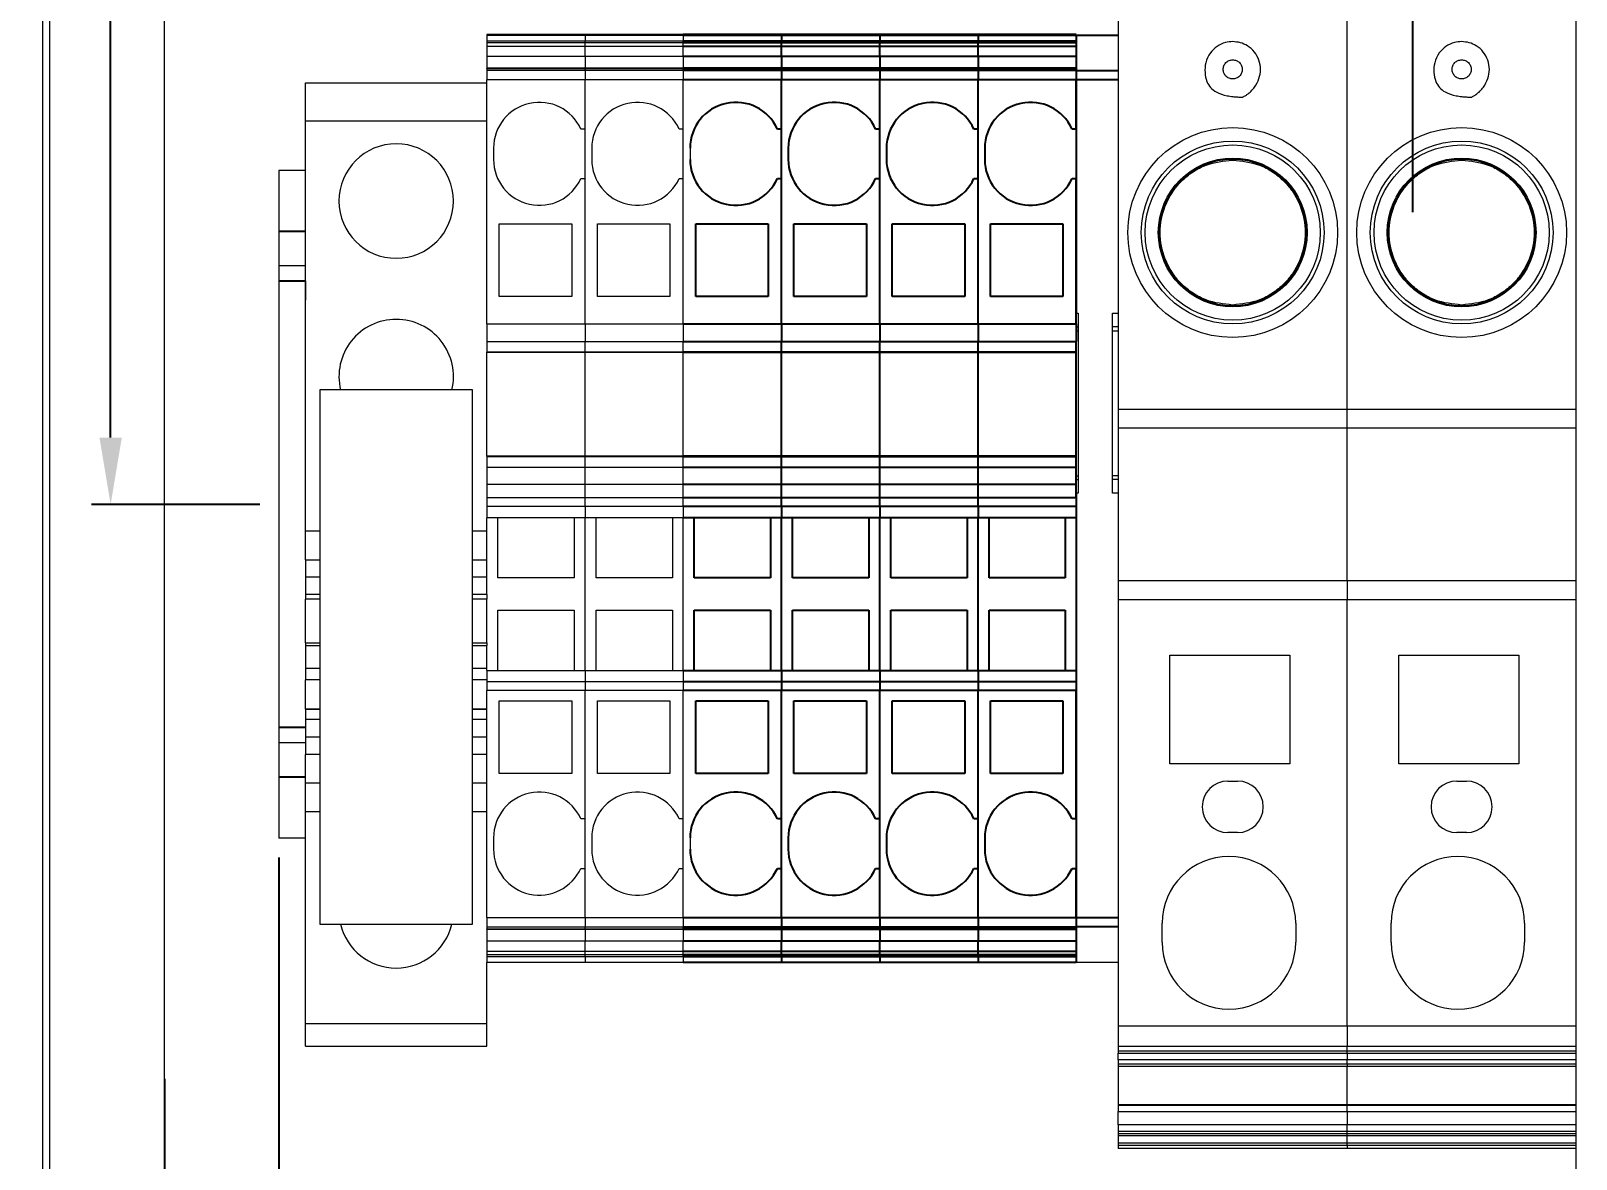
# Model space of a CAD drawing. Extents: x 4137 to 28680, y 2446 to 6814.
# Drawn here: x 7343 to 7424, y 2930.6 to 2989.8 of the extents above; entities that cross this region are included whole.
import ezdxf

# ---------------------------------------------------------------- set-up
doc = ezdxf.new("R2010")
doc.units = 0
doc.header["$LTSCALE"] = 0.5
doc.layers.get('0').update_dxf_attribs({"linetype": 'CONTINUOUS'})
doc.layers.get('DEFPOINTS').update_dxf_attribs({"linetype": 'CONTINUOUS'})
for name, color, linetype in [('ARCEER', 3, 'CONTINUOUS'), ('DIM', 5, 'CONTINUOUS'), ('VOL', 2, 'CONTINUOUS')]:
    doc.layers.add(name, color=color, linetype=linetype)
doc.styles.get("Standard").update_dxf_attribs({"font": 'simplex.shx'})
doc.dimstyles.new('YP115', dxfattribs={"dimscale": 0, "dimtxt": 37.5, "dimasz": 37.5, "dimexe": 0.5, "dimexo": 37.5, "dimgap": 22.5, "dimtad": 0, "dimtoh": 1, "dimdec": 1, "dimzin": 0, "dimdsep": 46, "dimtxsty": 'Standard', "dimcen": 0, "dimdle": 1.25, "dimadec": 0, "dimazin": 0, "dimtfac": 0.75, "dimtdec": 1, "dimtofl": 0, "dimtmove": 2, "dimatfit": 3, "dimfxl": 1, "dimtolj": 1, "dimtzin": 0, "dimarcsym": 0})

# ---------------------------------------------------------------- blocks, each defined once
blk = doc.blocks.new('*D23')
at = {"layer": 'DEFPOINTS', "color": 0, "transparency": 16777216}
for p in [(7356.019, 2947.46), (7350.019, 2935.855), (7350.019, 2923.863)]:
    blk.add_point(p, dxfattribs=at)
at = {"layer": 'DIM', "color": 0, "lineweight": -2, "transparency": 16777216}
for p, q in [((7356.019, 2946.46), (7356.019, 2922.863)), ((7350.019, 2934.855), (7350.019, 2922.863)), ((7346.519, 2923.863), (7343.019, 2923.863)), ((7359.519, 2923.863), (7363.019, 2923.863))]:
    blk.add_line(p, q, dxfattribs=at)
at = {"layer": 'DIM', "color": 0, "transparency": 16777216}
for points in [[(7346.519, 2924.447), (7346.519, 2923.28), (7350.019, 2923.863)], [(7359.519, 2924.447), (7359.519, 2923.28), (7356.019, 2923.863)]]:
    blk.add_solid(points, dxfattribs=at)
at = {"layer": 'DIM', "color": 0, "transparency": 16777216, "insert": (7355.02, 2919.83), "char_height": 3.5, "attachment_point": 5}
blk.add_mtext('\\A1;6.0', dxfattribs=at)
blk = doc.blocks.new('*D24')
at = {"layer": 'DEFPOINTS', "color": 0, "transparency": 16777216}
for p in [(7362.019, 3107.46), (7347.199, 2964.96), (7356.019, 2964.96)]:
    blk.add_point(p, dxfattribs=at)
at = {"layer": 'DIM', "color": 0, "lineweight": -2, "transparency": 16777216}
for p, q in [((7361.019, 3107.46), (7346.199, 3107.46)), ((7347.199, 3103.96), (7347.199, 3043.777)), ((7347.199, 2968.46), (7347.199, 3028.643)), ((7355.019, 2964.96), (7346.199, 2964.96))]:
    blk.add_line(p, q, dxfattribs=at)
at = {"layer": 'DIM', "color": 0, "transparency": 16777216}
for points in [[(7346.615, 3103.96), (7347.782, 3103.96), (7347.199, 3107.46)], [(7346.615, 2968.46), (7347.782, 2968.46), (7347.199, 2964.96)]]:
    blk.add_solid(points, dxfattribs=at)
at = {"layer": 'DIM', "color": 0, "transparency": 16777216, "insert": (7347.199, 3036.21), "char_height": 3.5, "attachment_point": 5, "rotation": 90}
blk.add_mtext('\\A1;142.5', dxfattribs=at)

msp = doc.modelspace()

# ---------------------------------------------------------------- linework, layer by layer
at = {"color": 7, "linetype": 'Continuous', "lineweight": 15}
for p, q in [((7343.627, 3132.352), (7343.627, 2857.568)), ((7344.019, 2857.96), (7344.019, 3131.96)), ((7350.019, 2885.46), (7350.019, 3049.96)), ((7424.019, 2920.36), (7424.019, 3020.36)), ((7400.019, 3011.239), (7400.019, 2969.96)), ((7412.019, 2969.96), (7412.019, 3011.239)), ((7372.069, 2989.594), (7366.919, 2989.594)), ((7366.919, 2989.594), (7366.919, 2989.571)), ((7372.069, 2989.571), (7366.919, 2989.571)), ((7366.919, 2989.571), (7366.919, 2989.56)), ((7366.919, 2989.56), (7372.069, 2989.56)), ((7366.919, 2989.56), (7366.919, 2989.264)), ((7366.919, 2989.264), (7372.069, 2989.264)), ((7366.919, 2989.264), (7366.919, 2989.172)), ((7366.919, 2989.172), (7372.069, 2989.172)), ((7366.919, 2989.172), (7366.919, 2988.983)), ((7366.919, 2988.983), (7372.069, 2988.983)), ((7366.919, 2988.983), (7366.919, 2988.441)), ((7377.219, 2989.594), (7372.069, 2989.594)), ((7372.069, 2989.571), (7372.069, 2989.594)), ((7372.069, 2989.56), (7372.069, 2989.571)), ((7377.219, 2989.571), (7372.069, 2989.571)), ((7372.069, 2989.56), (7372.069, 2989.264)), ((7372.069, 2989.56), (7377.219, 2989.56)), ((7372.069, 2989.172), (7372.069, 2989.264)), ((7372.069, 2989.264), (7377.219, 2989.264)), ((7372.069, 2988.983), (7372.069, 2989.172)), ((7372.069, 2989.172), (7377.219, 2989.172)), ((7372.069, 2988.983), (7377.219, 2988.983)), ((7372.069, 2988.441), (7372.069, 2988.983)), ((7377.219, 2989.571), (7377.219, 2989.594)), ((7377.219, 2989.56), (7377.219, 2989.571)), ((7377.219, 2989.56), (7377.219, 2989.264)), ((7377.219, 2989.172), (7377.219, 2989.264)), ((7377.219, 2988.983), (7377.219, 2989.172)), ((7377.219, 2988.441), (7377.219, 2988.983)), ((7372.069, 2988.441), (7366.919, 2988.441)), ((7366.919, 2988.441), (7366.919, 2987.829)), ((7372.069, 2988.441), (7372.069, 2987.829)), ((7377.219, 2988.441), (7372.069, 2988.441)), ((7377.219, 2988.441), (7377.219, 2987.829)), ((7372.069, 2987.829), (7366.919, 2987.829)), ((7366.919, 2987.812), (7366.919, 2987.829)), ((7372.069, 2987.812), (7366.919, 2987.812)), ((7366.919, 2987.812), (7366.919, 2987.798)), ((7372.069, 2987.798), (7366.919, 2987.798)), ((7366.919, 2987.798), (7366.919, 2987.699)), ((7372.069, 2987.699), (7366.919, 2987.699)), ((7366.919, 2987.699), (7366.919, 2987.216)), ((7372.069, 2987.812), (7372.069, 2987.829)), ((7377.219, 2987.829), (7372.069, 2987.829)), ((7377.219, 2987.812), (7372.069, 2987.812)), ((7372.069, 2987.798), (7372.069, 2987.812)), ((7372.069, 2987.699), (7372.069, 2987.798)), ((7377.219, 2987.798), (7372.069, 2987.798)), ((7372.069, 2987.699), (7372.069, 2987.216)), ((7377.219, 2987.699), (7372.069, 2987.699)), ((7377.219, 2987.812), (7377.219, 2987.829)), ((7377.219, 2987.798), (7377.219, 2987.812)), ((7377.219, 2987.699), (7377.219, 2987.798)), ((7377.219, 2987.699), (7377.219, 2987.216)), ((7357.419, 2987.06), (7366.919, 2987.06)), ((7357.419, 2985.06), (7357.419, 2987.06)), ((7366.919, 2974.423), (7366.919, 2987.216)), ((7372.069, 2987.216), (7366.919, 2987.216)), ((7372.069, 2984.635), (7372.069, 2987.216)), ((7372.069, 2974.423), (7372.069, 2987.216)), ((7377.219, 2987.216), (7372.069, 2987.216)), ((7377.219, 2984.635), (7377.219, 2987.216)), ((7377.219, 2974.423), (7377.219, 2987.216)), ((7357.419, 2985.06), (7366.919, 2985.06)), ((7357.419, 2963.56), (7357.419, 2985.06)), ((7372.069, 2984.635), (7371.85, 2984.635)), ((7377.219, 2984.635), (7377, 2984.635)), ((7367.269, 2983.635), (7367.269, 2983.035)), ((7372.419, 2983.635), (7372.419, 2983.035)), ((7377.569, 2983.635), (7377.569, 2983.035)), ((7357.419, 2982.46), (7356.019, 2982.46)), ((7356.019, 2982.46), (7356.019, 2979.26)), ((7371.85, 2982.035), (7372.069, 2982.035)), ((7372.069, 2974.423), (7372.069, 2982.035)), ((7377, 2982.035), (7377.219, 2982.035)), ((7377.219, 2974.423), (7377.219, 2982.035)), ((7356.019, 2979.26), (7356.019, 2977.46)), ((7367.569, 2975.86), (7367.569, 2979.66)), ((7367.569, 2979.66), (7371.369, 2979.66)), ((7371.369, 2979.66), (7371.369, 2975.86)), ((7372.719, 2975.86), (7372.719, 2979.66)), ((7372.719, 2979.66), (7376.519, 2979.66)), ((7376.519, 2979.66), (7376.519, 2975.86)), ((7357.419, 2977.46), (7356.019, 2977.46)), ((7356.019, 2977.46), (7356.019, 2976.66)), ((7356.019, 2976.66), (7356.019, 2953.26)), ((7357.419, 2976.675), (7357.419, 2975.66)), ((7371.369, 2975.86), (7367.569, 2975.86)), ((7376.519, 2975.86), (7372.719, 2975.86)), ((7366.919, 2974.423), (7372.069, 2974.423)), ((7366.919, 2974.423), (7366.919, 2973.507)), ((7372.069, 2974.423), (7372.069, 2973.507)), ((7372.069, 2974.423), (7377.219, 2974.423)), ((7377.219, 2974.423), (7377.219, 2973.507)), ((7397.819, 2974.979), (7397.919, 2974.979)), ((7397.919, 2974.979), (7397.919, 2965.542)), ((7399.719, 2974.979), (7400.019, 2974.979)), ((7399.719, 2965.542), (7399.719, 2974.979)), ((7397.819, 2974.26), (7397.919, 2974.26)), ((7397.819, 2974.06), (7397.919, 2974.06)), ((7400.019, 2974.26), (7399.719, 2974.26)), ((7399.719, 2974.06), (7400.019, 2974.06)), ((7366.919, 2973.507), (7372.069, 2973.507)), ((7366.919, 2973.507), (7366.919, 2972.949)), ((7366.919, 2972.949), (7372.069, 2972.949)), ((7366.919, 2972.949), (7366.919, 2972.935)), ((7366.919, 2972.935), (7372.069, 2972.935)), ((7366.919, 2967.485), (7366.919, 2972.935)), ((7372.069, 2972.949), (7372.069, 2973.507)), ((7372.069, 2973.507), (7377.219, 2973.507)), ((7372.069, 2972.935), (7372.069, 2972.949)), ((7372.069, 2972.949), (7377.219, 2972.949)), ((7372.069, 2972.935), (7377.219, 2972.935)), ((7372.069, 2967.485), (7372.069, 2972.935)), ((7377.219, 2972.949), (7377.219, 2973.507)), ((7377.219, 2972.935), (7377.219, 2972.949)), ((7377.219, 2967.485), (7377.219, 2972.935)), ((7366.169, 2970.96), (7358.169, 2970.96)), ((7358.169, 2970.96), (7358.169, 2942.96)), ((7366.169, 2942.96), (7366.169, 2970.96)), ((7400.019, 2969.96), (7412.019, 2969.96)), ((7400.019, 2969.96), (7400.019, 2968.96)), ((7412.019, 2968.96), (7412.019, 2969.96)), ((7412.019, 2969.96), (7424.019, 2969.96)), ((7412.019, 2968.96), (7400.019, 2968.96)), ((7400.019, 2968.96), (7400.019, 2960.96)), ((7412.019, 2960.96), (7412.019, 2968.96)), ((7424.019, 2968.96), (7412.019, 2968.96)), ((7372.069, 2967.485), (7366.919, 2967.485)), ((7366.919, 2967.485), (7366.919, 2967.471)), ((7366.919, 2967.471), (7372.069, 2967.471)), ((7366.919, 2967.471), (7366.919, 2966.913)), ((7377.219, 2967.485), (7372.069, 2967.485)), ((7372.069, 2967.471), (7372.069, 2967.485)), ((7372.069, 2966.913), (7372.069, 2967.471)), ((7372.069, 2967.471), (7377.219, 2967.471)), ((7377.219, 2967.471), (7377.219, 2967.485)), ((7377.219, 2966.913), (7377.219, 2967.471)), ((7366.919, 2966.913), (7372.069, 2966.913)), ((7366.919, 2966.913), (7366.919, 2965.998)), ((7372.069, 2965.998), (7372.069, 2966.913)), ((7372.069, 2966.913), (7377.219, 2966.913)), ((7377.219, 2965.998), (7377.219, 2966.913)), ((7397.819, 2966.46), (7397.919, 2966.46)), ((7397.819, 2966.26), (7397.919, 2966.26)), ((7400.019, 2966.46), (7399.719, 2966.46)), ((7400.019, 2966.26), (7399.719, 2966.26)), ((7372.069, 2965.998), (7366.919, 2965.998)), ((7366.919, 2965.998), (7366.919, 2965.31)), ((7372.069, 2965.31), (7372.069, 2965.998)), ((7377.219, 2965.998), (7372.069, 2965.998)), ((7377.219, 2965.31), (7377.219, 2965.998)), ((7397.919, 2965.542), (7397.819, 2965.542)), ((7400.019, 2965.542), (7399.719, 2965.542)), ((7372.069, 2965.31), (7366.919, 2965.31)), ((7366.919, 2965.31), (7366.919, 2964.85)), ((7372.069, 2964.85), (7366.919, 2964.85)), ((7366.919, 2964.85), (7366.919, 2964.26)), ((7372.069, 2964.85), (7372.069, 2965.31)), ((7377.219, 2965.31), (7372.069, 2965.31)), ((7372.069, 2964.85), (7372.069, 2964.26)), ((7377.219, 2964.85), (7372.069, 2964.85)), ((7377.219, 2964.85), (7377.219, 2965.31)), ((7377.219, 2964.85), (7377.219, 2964.26)), ((7372.069, 2964.26), (7366.919, 2964.26)), ((7366.919, 2963.413), (7366.919, 2964.26)), ((7367.494, 2961.11), (7367.494, 2964.26)), ((7371.494, 2964.26), (7371.494, 2961.11)), ((7372.069, 2956.26), (7372.069, 2964.26)), ((7377.219, 2964.26), (7372.069, 2964.26)), ((7372.644, 2961.11), (7372.644, 2964.26)), ((7376.644, 2964.26), (7376.644, 2961.11)), ((7377.219, 2956.26), (7377.219, 2964.26)), ((7358.169, 2963.56), (7357.419, 2963.56)), ((7357.419, 2962.06), (7357.419, 2963.56)), ((7366.919, 2963.56), (7366.169, 2963.56)), ((7366.919, 2962.06), (7366.919, 2963.413)), ((7357.419, 2962.06), (7358.169, 2962.06)), ((7357.419, 2962.06), (7357.419, 2961.16)), ((7366.169, 2962.06), (7366.919, 2962.06)), ((7366.919, 2961.16), (7366.919, 2962.06)), ((7357.419, 2961.16), (7357.419, 2960.24)), ((7366.919, 2960.24), (7366.919, 2961.16)), ((7371.494, 2961.11), (7367.494, 2961.11)), ((7376.644, 2961.11), (7372.644, 2961.11)), ((7400.019, 2960.96), (7400.019, 2959.96)), ((7412.019, 2960.96), (7400.019, 2960.96)), ((7412.019, 2960.96), (7412.019, 2959.96)), ((7424.019, 2960.96), (7412.019, 2960.96)), ((7357.419, 2960.24), (7357.419, 2960.003)), ((7358.169, 2960.003), (7357.419, 2960.003)), ((7357.419, 2957.71), (7357.419, 2960.003)), ((7366.919, 2960.003), (7366.169, 2960.003)), ((7366.919, 2960.24), (7366.919, 2960.003)), ((7366.919, 2957.71), (7366.919, 2960.003)), ((7412.019, 2959.96), (7400.019, 2959.96)), ((7400.019, 2959.96), (7400.019, 2937.631)), ((7412.019, 2937.631), (7412.019, 2959.96)), ((7424.019, 2959.96), (7412.019, 2959.96)), ((7367.494, 2956.26), (7367.494, 2959.41)), ((7367.494, 2959.41), (7371.494, 2959.41)), ((7371.494, 2959.41), (7371.494, 2956.26)), ((7372.644, 2959.41), (7376.644, 2959.41)), ((7372.644, 2956.26), (7372.644, 2959.41)), ((7376.644, 2959.41), (7376.644, 2956.26)), ((7357.419, 2957.71), (7357.419, 2957.56)), ((7357.419, 2957.56), (7358.169, 2957.56)), ((7357.419, 2957.56), (7357.419, 2956.36)), ((7366.169, 2957.56), (7366.919, 2957.56)), ((7366.919, 2957.71), (7366.919, 2957.56)), ((7366.919, 2956.36), (7366.919, 2957.56)), ((7402.719, 2957.06), (7409.019, 2957.06)), ((7402.719, 2951.36), (7402.719, 2957.06)), ((7409.019, 2957.06), (7409.019, 2951.36)), ((7414.719, 2957.06), (7421.019, 2957.06)), ((7414.719, 2951.36), (7414.719, 2957.06)), ((7421.019, 2957.06), (7421.019, 2951.36)), ((7358.169, 2956.36), (7357.419, 2956.36)), ((7357.419, 2956.36), (7357.419, 2955.76)), ((7358.169, 2955.76), (7357.419, 2955.76)), ((7357.419, 2954.235), (7357.419, 2955.76)), ((7366.919, 2956.36), (7366.169, 2956.36)), ((7366.919, 2955.76), (7366.169, 2955.76)), ((7366.919, 2956.26), (7366.919, 2956.36)), ((7366.919, 2956.26), (7372.069, 2956.26)), ((7366.919, 2956.26), (7366.919, 2955.671)), ((7372.069, 2956.26), (7372.069, 2955.671)), ((7372.069, 2956.26), (7377.219, 2956.26)), ((7377.219, 2956.26), (7377.219, 2955.671)), ((7366.919, 2955.671), (7372.069, 2955.671)), ((7366.919, 2955.671), (7366.919, 2955.21)), ((7366.919, 2953.075), (7366.919, 2955.21)), ((7372.069, 2955.21), (7366.919, 2955.21)), ((7372.069, 2955.671), (7372.069, 2955.21)), ((7372.069, 2955.671), (7377.219, 2955.671)), ((7372.069, 2948.485), (7372.069, 2955.21)), ((7372.069, 2943.304), (7372.069, 2955.21)), ((7377.219, 2955.21), (7372.069, 2955.21)), ((7377.219, 2955.671), (7377.219, 2955.21)), ((7377.219, 2948.485), (7377.219, 2955.21)), ((7377.219, 2943.304), (7377.219, 2955.21)), ((7358.169, 2954.235), (7357.419, 2954.235)), ((7357.419, 2954.235), (7357.419, 2954.222)), ((7357.419, 2954.222), (7357.419, 2953.681)), ((7366.919, 2954.235), (7366.169, 2954.235)), ((7367.569, 2954.66), (7371.369, 2954.66)), ((7367.569, 2950.86), (7367.569, 2954.66)), ((7371.369, 2954.66), (7371.369, 2950.86)), ((7372.719, 2954.66), (7376.519, 2954.66)), ((7372.719, 2950.86), (7372.719, 2954.66)), ((7376.519, 2954.66), (7376.519, 2950.86)), ((7356.019, 2953.26), (7356.019, 2952.46)), ((7357.419, 2953.681), (7357.419, 2952.76)), ((7357.419, 2952.46), (7356.019, 2952.46)), ((7356.019, 2952.46), (7356.019, 2950.66)), ((7357.419, 2952.76), (7357.419, 2951.86)), ((7366.919, 2952.76), (7366.919, 2953.075)), ((7366.919, 2951.86), (7366.919, 2952.76)), ((7358.169, 2951.86), (7357.419, 2951.86)), ((7357.419, 2950.36), (7357.419, 2951.86)), ((7366.919, 2951.86), (7366.169, 2951.86)), ((7366.919, 2943.304), (7366.919, 2951.86)), ((7371.369, 2950.86), (7367.569, 2950.86)), ((7376.519, 2950.86), (7372.719, 2950.86)), ((7409.019, 2951.36), (7402.719, 2951.36)), ((7421.019, 2951.36), (7414.719, 2951.36)), ((7356.019, 2950.66), (7356.019, 2947.46)), ((7357.419, 2950.36), (7358.169, 2950.36)), ((7357.419, 2948.86), (7357.419, 2950.36)), ((7366.169, 2950.36), (7366.919, 2950.36)), ((7405.769, 2950.46), (7406.269, 2950.46)), ((7417.769, 2950.46), (7418.269, 2950.46)), ((7357.419, 2937.76), (7357.419, 2948.86)), ((7372.069, 2948.485), (7371.85, 2948.485)), ((7377.219, 2948.485), (7377, 2948.485)), ((7406.269, 2947.76), (7405.769, 2947.76)), ((7418.269, 2947.76), (7417.769, 2947.76)), ((7357.419, 2947.46), (7356.019, 2947.46)), ((7367.269, 2947.485), (7367.269, 2946.885)), ((7372.419, 2947.485), (7372.419, 2946.885)), ((7377.569, 2947.485), (7377.569, 2946.885)), ((7371.85, 2945.885), (7372.069, 2945.885)), ((7372.069, 2943.304), (7372.069, 2945.885)), ((7377, 2945.885), (7377.219, 2945.885)), ((7377.219, 2943.304), (7377.219, 2945.885)), ((7358.169, 2942.96), (7366.169, 2942.96)), ((7366.919, 2943.304), (7372.069, 2943.304)), ((7366.919, 2943.304), (7366.919, 2942.821)), ((7366.919, 2942.821), (7372.069, 2942.821)), ((7366.919, 2942.821), (7366.919, 2942.722)), ((7372.069, 2943.304), (7372.069, 2942.821)), ((7372.069, 2943.304), (7377.219, 2943.304)), ((7372.069, 2942.722), (7372.069, 2942.821)), ((7372.069, 2942.821), (7377.219, 2942.821)), ((7377.219, 2943.304), (7377.219, 2942.821)), ((7377.219, 2942.722), (7377.219, 2942.821)), ((7402.319, 2942.01), (7402.319, 2943.01)), ((7409.319, 2943.01), (7409.319, 2942.01)), ((7414.319, 2942.01), (7414.319, 2943.01)), ((7421.319, 2943.01), (7421.319, 2942.01)), ((7366.919, 2942.722), (7372.069, 2942.722)), ((7366.919, 2942.722), (7366.919, 2942.709)), ((7366.919, 2942.709), (7372.069, 2942.709)), ((7366.919, 2942.691), (7366.919, 2942.709)), ((7366.919, 2942.691), (7372.069, 2942.691)), ((7366.919, 2942.691), (7366.919, 2942.079)), ((7366.919, 2942.079), (7372.069, 2942.079)), ((7366.919, 2942.079), (7366.919, 2941.537)), ((7372.069, 2942.709), (7372.069, 2942.722)), ((7372.069, 2942.722), (7377.219, 2942.722)), ((7372.069, 2942.709), (7377.219, 2942.709)), ((7372.069, 2942.691), (7372.069, 2942.709)), ((7372.069, 2942.691), (7372.069, 2942.079)), ((7372.069, 2942.691), (7377.219, 2942.691)), ((7372.069, 2941.537), (7372.069, 2942.079)), ((7372.069, 2942.079), (7377.219, 2942.079)), ((7377.219, 2942.709), (7377.219, 2942.722)), ((7377.219, 2942.691), (7377.219, 2942.709)), ((7377.219, 2942.691), (7377.219, 2942.079)), ((7377.219, 2941.537), (7377.219, 2942.079)), ((7372.069, 2941.537), (7366.919, 2941.537)), ((7366.919, 2941.537), (7366.919, 2941.348)), ((7372.069, 2941.348), (7366.919, 2941.348)), ((7366.919, 2941.348), (7366.919, 2941.257)), ((7372.069, 2941.257), (7366.919, 2941.257)), ((7366.919, 2941.257), (7366.919, 2940.96)), ((7377.219, 2941.537), (7372.069, 2941.537)), ((7372.069, 2941.348), (7372.069, 2941.537)), ((7372.069, 2941.257), (7372.069, 2941.348)), ((7377.219, 2941.348), (7372.069, 2941.348)), ((7372.069, 2941.257), (7372.069, 2940.96)), ((7377.219, 2941.257), (7372.069, 2941.257)), ((7377.219, 2941.348), (7377.219, 2941.537)), ((7377.219, 2941.257), (7377.219, 2941.348)), ((7377.219, 2941.257), (7377.219, 2940.96)), ((7372.069, 2940.96), (7366.919, 2940.96)), ((7366.919, 2937.76), (7366.919, 2940.96)), ((7377.219, 2940.96), (7372.069, 2940.96)), ((7397.819, 2940.977), (7400.019, 2940.977)), ((7397.819, 2940.977), (7397.819, 2940.96)), ((7400.019, 2940.96), (7397.819, 2940.96)), ((7357.419, 2937.76), (7366.919, 2937.76)), ((7357.419, 2936.56), (7357.419, 2937.76)), ((7366.919, 2936.56), (7366.919, 2937.76)), ((7400.019, 2937.631), (7412.019, 2937.631)), ((7400.019, 2937.631), (7400.019, 2936.571)), ((7412.019, 2937.631), (7412.019, 2936.571)), ((7412.019, 2937.631), (7424.019, 2937.631)), ((7357.419, 2936.56), (7366.919, 2936.56)), ((7400.019, 2936.571), (7412.019, 2936.571)), ((7400.019, 2936.571), (7400.019, 2936.322)), ((7400.019, 2936.322), (7412.019, 2936.322)), ((7400.019, 2936.322), (7400.019, 2936.205)), ((7412.019, 2936.322), (7412.019, 2936.571)), ((7412.019, 2936.571), (7424.019, 2936.571)), ((7412.019, 2936.205), (7412.019, 2936.322)), ((7412.019, 2936.322), (7424.019, 2936.322)), ((7400.019, 2936.205), (7412.019, 2936.205)), ((7400.019, 2935.857), (7400.019, 2936.205)), ((7412.019, 2935.857), (7400.019, 2935.857)), ((7400.019, 2935.857), (7400.019, 2935.631)), ((7412.019, 2935.631), (7400.019, 2935.631)), ((7400.019, 2935.631), (7400.019, 2935.496)), ((7412.019, 2935.496), (7400.019, 2935.496)), ((7400.019, 2935.496), (7400.019, 2933.504)), ((7412.019, 2936.205), (7424.019, 2936.205)), ((7412.019, 2936.205), (7412.019, 2935.857)), ((7412.019, 2935.631), (7412.019, 2935.857)), ((7424.019, 2935.857), (7412.019, 2935.857)), ((7412.019, 2935.631), (7412.019, 2935.496)), ((7424.019, 2935.631), (7412.019, 2935.631)), ((7412.019, 2933.504), (7412.019, 2935.496)), ((7424.019, 2935.496), (7412.019, 2935.496)), ((7400.019, 2933.504), (7412.019, 2933.504)), ((7400.019, 2933.504), (7400.019, 2933.475)), ((7400.019, 2933.475), (7412.019, 2933.475)), ((7400.019, 2933.475), (7400.019, 2933.148)), ((7400.019, 2933.148), (7412.019, 2933.148)), ((7400.019, 2932.44), (7400.019, 2933.148)), ((7412.019, 2933.504), (7412.019, 2933.475)), ((7412.019, 2933.504), (7424.019, 2933.504)), ((7412.019, 2933.475), (7424.019, 2933.475)), ((7412.019, 2933.148), (7412.019, 2933.475)), ((7412.019, 2933.148), (7412.019, 2932.44)), ((7412.019, 2933.148), (7424.019, 2933.148)), ((7412.019, 2932.44), (7400.019, 2932.44)), ((7400.019, 2932.44), (7400.019, 2932.09)), ((7412.019, 2932.09), (7412.019, 2932.44)), ((7424.019, 2932.44), (7412.019, 2932.44)), ((7412.019, 2932.09), (7400.019, 2932.09)), ((7400.019, 2932.09), (7400.019, 2931.979)), ((7412.019, 2931.979), (7400.019, 2931.979)), ((7400.019, 2931.979), (7400.019, 2931.862)), ((7412.019, 2931.862), (7400.019, 2931.862)), ((7400.019, 2931.862), (7400.019, 2931.476)), ((7412.019, 2931.476), (7400.019, 2931.476)), ((7400.019, 2931.476), (7400.019, 2931.357)), ((7424.019, 2932.09), (7412.019, 2932.09)), ((7412.019, 2931.979), (7412.019, 2932.09)), ((7412.019, 2931.862), (7412.019, 2931.979)), ((7424.019, 2931.979), (7412.019, 2931.979)), ((7412.019, 2931.476), (7412.019, 2931.862)), ((7424.019, 2931.862), (7412.019, 2931.862)), ((7412.019, 2931.357), (7412.019, 2931.476)), ((7424.019, 2931.476), (7412.019, 2931.476)), ((7412.019, 2931.357), (7400.019, 2931.357)), ((7400.019, 2931.357), (7400.019, 2931.21)), ((7412.019, 2931.21), (7400.019, 2931.21)), ((7412.019, 2931.357), (7412.019, 2931.21)), ((7424.019, 2931.357), (7412.019, 2931.357)), ((7424.019, 2931.21), (7412.019, 2931.21))]:
    msp.add_line(p, q, dxfattribs=at)
at = {"color": 8, "linetype": 'Continuous', "lineweight": 15}
for p, q in [((7357.419, 2961.16), (7358.169, 2961.16)), ((7366.169, 2961.16), (7366.919, 2961.16)), ((7358.169, 2960.24), (7357.419, 2960.24)), ((7366.919, 2960.24), (7366.169, 2960.24)), ((7357.419, 2957.71), (7358.169, 2957.71)), ((7366.169, 2957.71), (7366.919, 2957.71)), ((7357.419, 2954.222), (7358.169, 2954.222)), ((7366.169, 2954.222), (7366.919, 2954.222)), ((7358.169, 2953.681), (7357.419, 2953.681)), ((7366.919, 2953.681), (7366.169, 2953.681)), ((7358.169, 2952.76), (7357.419, 2952.76)), ((7366.919, 2952.76), (7366.169, 2952.76)), ((7357.419, 2948.86), (7358.169, 2948.86)), ((7366.169, 2948.86), (7366.919, 2948.86))]:
    msp.add_line(p, q, dxfattribs=at)
at = {"color": 7, "linetype": 'Continuous', "lineweight": 15}
for centre, radius in [((7406.019, 2979.21), 5.5), ((7418.019, 2979.21), 5.5), ((7406.019, 2979.21), 4.791), ((7406.019, 2979.21), 4.591), ((7418.019, 2979.21), 4.791), ((7418.019, 2979.21), 4.591), ((7406.019, 2979.21), 3.9), ((7406.019, 2979.21), 3.848), ((7418.019, 2979.21), 3.9), ((7418.019, 2979.21), 3.848)]:
    msp.add_circle(centre, radius, dxfattribs=at)
for centre, radius, start, end in [((7369.669, 2983.635), 2.4, 24.62432, 179.99993), ((7374.819, 2983.635), 2.4, 24.62432, 179.99993), ((7362.169, 2980.86), 3, 90, 270), ((7362.169, 2980.86), 3, 270, 90), ((7369.669, 2983.035), 2.4, 179.99993, 335.37568), ((7374.819, 2983.035), 2.4, 179.99993, 335.37568), ((7362.169, 2971.66), 3, 90, 193.4934), ((7362.169, 2971.66), 3, 346.5066, 90), ((7405.769, 2949.11), 1.35, 90, 270), ((7406.269, 2949.11), 1.35, 270, 90), ((7417.769, 2949.11), 1.35, 90, 270), ((7418.269, 2949.11), 1.35, 270, 90), ((7369.669, 2947.485), 2.4, 24.62432, 180.00007), ((7374.819, 2947.485), 2.4, 24.62432, 180.00007), ((7369.669, 2946.885), 2.4, 180.00007, 335.37568), ((7374.819, 2946.885), 2.4, 180.00007, 335.37568), ((7405.819, 2943.01), 3.5, 0, 180), ((7417.819, 2943.01), 3.5, 0, 180), ((7362.169, 2943.66), 3, 193.4934, 270), ((7362.169, 2943.66), 3, 270, 346.5066), ((7405.819, 2942.01), 3.5, 180, 0), ((7417.819, 2942.01), 3.5, 180, 0)]:
    msp.add_arc(centre, radius, start, end, dxfattribs=at)
for points, knots in [([(7406.019, 2989.214), (7406.154, 2989.203), (7406.424, 2989.181), (7406.824, 2988.997), (7407.175, 2988.688), (7407.416, 2988.252), (7407.501, 2987.762), (7407.416, 2987.268), (7407.172, 2986.805), (7406.878, 2986.511), (7406.655, 2986.365), (7406.576, 2986.326), (7406.543, 2986.309), (7406.514, 2986.304), (7406.424, 2986.312), (7406.255, 2986.312), (7406.005, 2986.335), (7405.624, 2986.388), (7405.208, 2986.514), (7404.845, 2986.795), (7404.629, 2987.152), (7404.551, 2987.606), (7404.575, 2988.131), (7404.805, 2988.619), (7405.182, 2988.981), (7405.601, 2989.182), (7405.891, 2989.204), (7406.019, 2989.214)], [0, 0, 0, 0, 0.04406, 0.08812, 0.141376, 0.194633, 0.24789, 0.301122, 0.355766, 0.416794, 0.434765, 0.442693, 0.445442, 0.446868, 0.452463, 0.474848, 0.502011, 0.534724, 0.60076, 0.641365, 0.682136, 0.734114, 0.789822, 0.851939, 0.905196, 0.958453, 1, 1, 1, 1]), ([(7418.019, 2989.214), (7418.154, 2989.203), (7418.424, 2989.181), (7418.824, 2988.997), (7419.175, 2988.688), (7419.416, 2988.252), (7419.501, 2987.762), (7419.416, 2987.268), (7419.172, 2986.805), (7418.878, 2986.511), (7418.655, 2986.365), (7418.576, 2986.326), (7418.543, 2986.309), (7418.514, 2986.304), (7418.424, 2986.312), (7418.255, 2986.312), (7418.005, 2986.335), (7417.624, 2986.388), (7417.208, 2986.514), (7416.845, 2986.795), (7416.629, 2987.152), (7416.551, 2987.606), (7416.575, 2988.131), (7416.805, 2988.619), (7417.182, 2988.981), (7417.601, 2989.182), (7417.891, 2989.204), (7418.019, 2989.214)], [0, 0, 0, 0, 0.04406, 0.08812, 0.141376, 0.194633, 0.24789, 0.301122, 0.355766, 0.416794, 0.434765, 0.442693, 0.445442, 0.446868, 0.452463, 0.474848, 0.502011, 0.534724, 0.60076, 0.641365, 0.682136, 0.734114, 0.789822, 0.851939, 0.905196, 0.958453, 1, 1, 1, 1]), ([(7406.019, 2987.26), (7405.956, 2987.267), (7405.859, 2987.277), (7405.742, 2987.339), (7405.663, 2987.404), (7405.598, 2987.484), (7405.537, 2987.6), (7405.507, 2987.76), (7405.537, 2987.92), (7405.598, 2988.037), (7405.663, 2988.116), (7405.742, 2988.181), (7405.859, 2988.243), (7405.956, 2988.253), (7406.019, 2988.26)], [0, 0, 0, 0, 0.119721, 0.184689, 0.25, 0.314971, 0.380285, 0.500004, 0.619724, 0.684689, 0.75, 0.814967, 0.880279, 1, 1, 1, 1]), ([(7406.019, 2988.26), (7406.082, 2988.253), (7406.179, 2988.243), (7406.295, 2988.181), (7406.374, 2988.116), (7406.44, 2988.037), (7406.5, 2987.92), (7406.531, 2987.76), (7406.5, 2987.6), (7406.44, 2987.484), (7406.375, 2987.404), (7406.295, 2987.34), (7406.179, 2987.277), (7406.082, 2987.267), (7406.019, 2987.26)], [0, 0, 0, 0, 0.119722, 0.1846891, 0.2500009, 0.3149636, 0.3802768, 0.4999964, 0.619716, 0.684689, 0.7499993, 0.8149675, 0.880278, 1, 1, 1, 1]), ([(7418.019, 2987.26), (7417.956, 2987.267), (7417.859, 2987.277), (7417.742, 2987.339), (7417.663, 2987.404), (7417.598, 2987.484), (7417.537, 2987.6), (7417.507, 2987.76), (7417.537, 2987.92), (7417.598, 2988.037), (7417.663, 2988.116), (7417.742, 2988.181), (7417.859, 2988.243), (7417.956, 2988.253), (7418.019, 2988.26)], [0, 0, 0, 0, 0.119722, 0.184689, 0.250001, 0.314971, 0.380285, 0.500004, 0.619724, 0.684689, 0.749999, 0.814967, 0.880278, 1, 1, 1, 1]), ([(7418.019, 2988.26), (7418.082, 2988.253), (7418.179, 2988.243), (7418.295, 2988.181), (7418.374, 2988.116), (7418.44, 2988.037), (7418.5, 2987.92), (7418.531, 2987.76), (7418.5, 2987.6), (7418.44, 2987.484), (7418.375, 2987.404), (7418.295, 2987.34), (7418.179, 2987.277), (7418.082, 2987.267), (7418.019, 2987.26)], [0, 0, 0, 0, 0.119722, 0.184689, 0.25, 0.314964, 0.380277, 0.499996, 0.619716, 0.684689, 0.75, 0.814967, 0.880278, 1, 1, 1, 1]), ([(7406.019, 2975.41), (7405.541, 2975.461), (7404.805, 2975.539), (7403.92, 2976.013), (7403.312, 2976.503), (7402.819, 2977.112), (7402.36, 2977.997), (7402.127, 2979.21), (7402.36, 2980.424), (7402.819, 2981.308), (7403.312, 2981.917), (7403.92, 2982.407), (7404.805, 2982.881), (7405.541, 2982.959), (7406.019, 2983.01)], [0, 0, 0, 0, 0.119728, 0.184181, 0.25, 0.31582, 0.380272, 0.5, 0.619728, 0.68418, 0.75, 0.815819, 0.880272, 1, 1, 1, 1]), ([(7406.019, 2983.01), (7406.497, 2982.959), (7407.232, 2982.881), (7408.117, 2982.407), (7408.725, 2981.917), (7409.218, 2981.308), (7409.677, 2980.424), (7409.91, 2979.21), (7409.677, 2977.997), (7409.218, 2977.112), (7408.725, 2976.503), (7408.117, 2976.013), (7407.232, 2975.539), (7406.497, 2975.461), (7406.019, 2975.41)], [0, 0, 0, 0, 0.119728, 0.184181, 0.25, 0.31582, 0.380272, 0.5, 0.619728, 0.68418, 0.75, 0.815819, 0.880272, 1, 1, 1, 1]), ([(7418.019, 2975.41), (7417.541, 2975.461), (7416.805, 2975.539), (7415.92, 2976.013), (7415.312, 2976.503), (7414.819, 2977.112), (7414.36, 2977.997), (7414.127, 2979.21), (7414.36, 2980.424), (7414.819, 2981.308), (7415.312, 2981.917), (7415.92, 2982.407), (7416.805, 2982.881), (7417.541, 2982.959), (7418.019, 2983.01)], [0, 0, 0, 0, 0.119728, 0.184181, 0.25, 0.31582, 0.380272, 0.5, 0.619728, 0.68418, 0.75, 0.815819, 0.880272, 1, 1, 1, 1]), ([(7418.019, 2983.01), (7418.497, 2982.959), (7419.232, 2982.881), (7420.117, 2982.407), (7420.725, 2981.917), (7421.218, 2981.308), (7421.677, 2980.424), (7421.91, 2979.21), (7421.677, 2977.997), (7421.218, 2977.112), (7420.725, 2976.503), (7420.117, 2976.013), (7419.232, 2975.539), (7418.497, 2975.461), (7418.019, 2975.41)], [0, 0, 0, 0, 0.119728, 0.184181, 0.25, 0.31582, 0.380272, 0.5, 0.619728, 0.68418, 0.75, 0.815819, 0.880272, 1, 1, 1, 1])]:
    msp.add_open_spline(points, degree=3, knots=knots, dxfattribs=at)
at = {"layer": 'ARCEER'}
for p, q in [((7382.369, 2989.594), (7377.219, 2989.594)), ((7382.369, 2989.571), (7377.219, 2989.571)), ((7377.219, 2989.56), (7382.369, 2989.56)), ((7377.219, 2989.264), (7382.369, 2989.264)), ((7377.219, 2989.172), (7382.369, 2989.172)), ((7377.219, 2988.983), (7382.369, 2988.983)), ((7387.519, 2989.594), (7382.369, 2989.594)), ((7382.369, 2989.571), (7382.369, 2989.594)), ((7382.369, 2989.56), (7382.369, 2989.571)), ((7387.519, 2989.571), (7382.369, 2989.571)), ((7382.369, 2989.56), (7382.369, 2989.264)), ((7382.369, 2989.56), (7387.519, 2989.56)), ((7382.369, 2989.172), (7382.369, 2989.264)), ((7382.369, 2989.264), (7387.519, 2989.264)), ((7382.369, 2988.983), (7382.369, 2989.172)), ((7382.369, 2989.172), (7387.519, 2989.172)), ((7382.369, 2988.983), (7387.519, 2988.983)), ((7382.369, 2988.441), (7382.369, 2988.983)), ((7392.669, 2989.594), (7387.519, 2989.594)), ((7387.519, 2989.571), (7387.519, 2989.594)), ((7387.519, 2989.56), (7387.519, 2989.571)), ((7392.669, 2989.571), (7387.519, 2989.571)), ((7387.519, 2989.56), (7387.519, 2989.264)), ((7387.519, 2989.56), (7392.669, 2989.56)), ((7387.519, 2989.172), (7387.519, 2989.264)), ((7387.519, 2989.264), (7392.669, 2989.264)), ((7387.519, 2988.983), (7387.519, 2989.172)), ((7387.519, 2989.172), (7392.669, 2989.172)), ((7387.519, 2988.983), (7392.669, 2988.983)), ((7387.519, 2988.441), (7387.519, 2988.983)), ((7397.819, 2989.594), (7392.669, 2989.594)), ((7392.669, 2989.571), (7392.669, 2989.594)), ((7392.669, 2989.56), (7392.669, 2989.571)), ((7397.819, 2989.571), (7392.669, 2989.571)), ((7392.669, 2989.56), (7392.669, 2989.264)), ((7392.669, 2989.56), (7397.819, 2989.56)), ((7392.669, 2989.172), (7392.669, 2989.264)), ((7392.669, 2989.264), (7397.819, 2989.264)), ((7392.669, 2988.983), (7392.669, 2989.172)), ((7392.669, 2989.172), (7397.819, 2989.172)), ((7392.669, 2988.983), (7397.819, 2988.983)), ((7392.669, 2988.441), (7392.669, 2988.983)), ((7397.819, 2989.571), (7397.819, 2989.594)), ((7397.819, 2989.56), (7397.819, 2989.571)), ((7397.819, 2989.56), (7400.019, 2989.56)), ((7397.819, 2989.56), (7397.819, 2989.543)), ((7400.019, 2989.543), (7397.819, 2989.543)), ((7397.819, 2989.543), (7397.819, 2987.699)), ((7382.369, 2988.441), (7377.219, 2988.441)), ((7382.369, 2988.441), (7382.369, 2987.829)), ((7387.519, 2988.441), (7382.369, 2988.441)), ((7387.519, 2988.441), (7387.519, 2987.829)), ((7392.669, 2988.441), (7387.519, 2988.441)), ((7392.669, 2988.441), (7392.669, 2987.829)), ((7397.819, 2988.441), (7392.669, 2988.441)), ((7382.369, 2987.829), (7377.219, 2987.829)), ((7382.369, 2987.812), (7377.219, 2987.812)), ((7382.369, 2987.798), (7377.219, 2987.798)), ((7382.369, 2987.699), (7377.219, 2987.699)), ((7382.369, 2987.812), (7382.369, 2987.829)), ((7387.519, 2987.829), (7382.369, 2987.829)), ((7387.519, 2987.812), (7382.369, 2987.812)), ((7382.369, 2987.798), (7382.369, 2987.812)), ((7382.369, 2987.699), (7382.369, 2987.798)), ((7387.519, 2987.798), (7382.369, 2987.798)), ((7382.369, 2987.699), (7382.369, 2987.216)), ((7387.519, 2987.699), (7382.369, 2987.699)), ((7387.519, 2987.812), (7387.519, 2987.829)), ((7392.669, 2987.829), (7387.519, 2987.829)), ((7392.669, 2987.812), (7387.519, 2987.812)), ((7387.519, 2987.798), (7387.519, 2987.812)), ((7387.519, 2987.699), (7387.519, 2987.798)), ((7392.669, 2987.798), (7387.519, 2987.798)), ((7387.519, 2987.699), (7387.519, 2987.216)), ((7392.669, 2987.699), (7387.519, 2987.699)), ((7392.669, 2987.812), (7392.669, 2987.829)), ((7397.819, 2987.829), (7392.669, 2987.829)), ((7397.819, 2987.812), (7392.669, 2987.812)), ((7392.669, 2987.798), (7392.669, 2987.812)), ((7392.669, 2987.699), (7392.669, 2987.798)), ((7397.819, 2987.798), (7392.669, 2987.798)), ((7392.669, 2987.699), (7392.669, 2987.216)), ((7397.819, 2987.699), (7392.669, 2987.699)), ((7397.819, 2987.699), (7397.819, 2987.798)), ((7397.819, 2987.699), (7400.019, 2987.699)), ((7397.819, 2987.699), (7397.819, 2987.216)), ((7382.369, 2987.216), (7377.219, 2987.216)), ((7382.369, 2984.635), (7382.369, 2987.216)), ((7382.369, 2974.423), (7382.369, 2987.216)), ((7387.519, 2987.216), (7382.369, 2987.216)), ((7387.519, 2984.635), (7387.519, 2987.216)), ((7387.519, 2974.423), (7387.519, 2987.216)), ((7392.669, 2987.216), (7387.519, 2987.216)), ((7392.669, 2984.635), (7392.669, 2987.216)), ((7392.669, 2974.423), (7392.669, 2987.216)), ((7397.819, 2987.216), (7392.669, 2987.216)), ((7400.019, 2987.216), (7397.819, 2987.216)), ((7397.819, 2987.216), (7397.819, 2974.979)), ((7397.819, 2984.635), (7397.819, 2987.216)), ((7382.369, 2984.635), (7382.15, 2984.635)), ((7387.519, 2984.635), (7387.3, 2984.635)), ((7392.669, 2984.635), (7392.45, 2984.635)), ((7397.819, 2984.635), (7397.6, 2984.635)), ((7382.719, 2983.635), (7382.719, 2983.035)), ((7387.869, 2983.635), (7387.869, 2983.035)), ((7393.019, 2983.635), (7393.019, 2983.035)), ((7382.15, 2982.035), (7382.369, 2982.035)), ((7382.369, 2974.423), (7382.369, 2982.035)), ((7387.3, 2982.035), (7387.519, 2982.035)), ((7387.519, 2974.423), (7387.519, 2982.035)), ((7392.45, 2982.035), (7392.669, 2982.035)), ((7392.669, 2974.423), (7392.669, 2982.035)), ((7397.6, 2982.035), (7397.819, 2982.035)), ((7397.819, 2974.423), (7397.819, 2982.035)), ((7377.869, 2975.86), (7377.869, 2979.66)), ((7377.869, 2979.66), (7381.669, 2979.66)), ((7381.669, 2979.66), (7381.669, 2975.86)), ((7383.019, 2975.86), (7383.019, 2979.66)), ((7383.019, 2979.66), (7386.819, 2979.66)), ((7386.819, 2979.66), (7386.819, 2975.86)), ((7388.169, 2975.86), (7388.169, 2979.66)), ((7388.169, 2979.66), (7391.969, 2979.66)), ((7391.969, 2979.66), (7391.969, 2975.86)), ((7393.319, 2975.86), (7393.319, 2979.66)), ((7393.319, 2979.66), (7397.119, 2979.66)), ((7397.119, 2979.66), (7397.119, 2975.86)), ((7381.669, 2975.86), (7377.869, 2975.86)), ((7386.819, 2975.86), (7383.019, 2975.86)), ((7391.969, 2975.86), (7388.169, 2975.86)), ((7397.119, 2975.86), (7393.319, 2975.86)), ((7377.219, 2974.423), (7382.369, 2974.423)), ((7382.369, 2974.423), (7382.369, 2973.507)), ((7382.369, 2974.423), (7387.519, 2974.423)), ((7387.519, 2974.423), (7387.519, 2973.507)), ((7387.519, 2974.423), (7392.669, 2974.423)), ((7392.669, 2974.423), (7392.669, 2973.507)), ((7392.669, 2974.423), (7397.819, 2974.423)), ((7397.819, 2974.423), (7397.819, 2973.507)), ((7377.219, 2973.507), (7382.369, 2973.507)), ((7377.219, 2972.949), (7382.369, 2972.949)), ((7377.219, 2972.935), (7382.369, 2972.935)), ((7382.369, 2972.949), (7382.369, 2973.507)), ((7382.369, 2973.507), (7387.519, 2973.507)), ((7382.369, 2972.935), (7382.369, 2972.949)), ((7382.369, 2972.949), (7387.519, 2972.949)), ((7382.369, 2972.935), (7387.519, 2972.935)), ((7382.369, 2967.485), (7382.369, 2972.935)), ((7387.519, 2972.949), (7387.519, 2973.507)), ((7387.519, 2973.507), (7392.669, 2973.507)), ((7387.519, 2972.935), (7387.519, 2972.949)), ((7387.519, 2972.949), (7392.669, 2972.949)), ((7387.519, 2972.935), (7392.669, 2972.935)), ((7387.519, 2967.485), (7387.519, 2972.935)), ((7392.669, 2972.949), (7392.669, 2973.507)), ((7392.669, 2973.507), (7397.819, 2973.507)), ((7392.669, 2972.935), (7392.669, 2972.949)), ((7392.669, 2972.949), (7397.819, 2972.949)), ((7392.669, 2972.935), (7397.819, 2972.935)), ((7392.669, 2967.485), (7392.669, 2972.935)), ((7397.819, 2972.949), (7397.819, 2973.507)), ((7397.819, 2972.935), (7397.819, 2972.949)), ((7397.819, 2967.485), (7397.819, 2972.935)), ((7382.369, 2967.485), (7377.219, 2967.485)), ((7377.219, 2967.471), (7382.369, 2967.471)), ((7387.519, 2967.485), (7382.369, 2967.485)), ((7382.369, 2967.471), (7382.369, 2967.485)), ((7382.369, 2966.913), (7382.369, 2967.471)), ((7382.369, 2967.471), (7387.519, 2967.471)), ((7392.669, 2967.485), (7387.519, 2967.485)), ((7387.519, 2967.471), (7387.519, 2967.485)), ((7387.519, 2966.913), (7387.519, 2967.471)), ((7387.519, 2967.471), (7392.669, 2967.471)), ((7397.819, 2967.485), (7392.669, 2967.485)), ((7392.669, 2967.471), (7392.669, 2967.485)), ((7392.669, 2966.913), (7392.669, 2967.471)), ((7392.669, 2967.471), (7397.819, 2967.471)), ((7397.819, 2967.471), (7397.819, 2967.485)), ((7397.819, 2966.913), (7397.819, 2967.471)), ((7377.219, 2966.913), (7382.369, 2966.913)), ((7382.369, 2965.998), (7382.369, 2966.913)), ((7382.369, 2966.913), (7387.519, 2966.913)), ((7387.519, 2965.998), (7387.519, 2966.913)), ((7387.519, 2966.913), (7392.669, 2966.913)), ((7392.669, 2965.998), (7392.669, 2966.913)), ((7392.669, 2966.913), (7397.819, 2966.913)), ((7397.819, 2965.998), (7397.819, 2966.913)), ((7382.369, 2965.998), (7377.219, 2965.998)), ((7382.369, 2965.31), (7382.369, 2965.998)), ((7387.519, 2965.998), (7382.369, 2965.998)), ((7387.519, 2965.31), (7387.519, 2965.998)), ((7392.669, 2965.998), (7387.519, 2965.998)), ((7392.669, 2965.31), (7392.669, 2965.998)), ((7397.819, 2965.998), (7392.669, 2965.998)), ((7397.819, 2965.31), (7397.819, 2965.998)), ((7397.819, 2965.542), (7397.819, 2943.304)), ((7382.369, 2965.31), (7377.219, 2965.31)), ((7382.369, 2964.85), (7377.219, 2964.85)), ((7382.369, 2964.85), (7382.369, 2965.31)), ((7387.519, 2965.31), (7382.369, 2965.31)), ((7382.369, 2964.85), (7382.369, 2964.26)), ((7387.519, 2964.85), (7382.369, 2964.85)), ((7387.519, 2964.85), (7387.519, 2965.31)), ((7392.669, 2965.31), (7387.519, 2965.31)), ((7387.519, 2964.85), (7387.519, 2964.26)), ((7392.669, 2964.85), (7387.519, 2964.85)), ((7392.669, 2964.85), (7392.669, 2965.31)), ((7397.819, 2965.31), (7392.669, 2965.31)), ((7392.669, 2964.85), (7392.669, 2964.26)), ((7397.819, 2964.85), (7392.669, 2964.85)), ((7382.369, 2964.26), (7377.219, 2964.26)), ((7377.794, 2961.11), (7377.794, 2964.26)), ((7381.794, 2964.26), (7381.794, 2961.11)), ((7382.369, 2956.26), (7382.369, 2964.26)), ((7387.519, 2964.26), (7382.369, 2964.26)), ((7382.944, 2961.11), (7382.944, 2964.26)), ((7386.944, 2964.26), (7386.944, 2961.11)), ((7387.519, 2956.26), (7387.519, 2964.26)), ((7392.669, 2964.26), (7387.519, 2964.26)), ((7388.094, 2961.11), (7388.094, 2964.26)), ((7392.094, 2964.26), (7392.094, 2961.11)), ((7392.669, 2956.26), (7392.669, 2964.26)), ((7397.819, 2964.26), (7392.669, 2964.26)), ((7393.244, 2961.11), (7393.244, 2964.26)), ((7397.244, 2964.26), (7397.244, 2961.11)), ((7381.794, 2961.11), (7377.794, 2961.11)), ((7386.944, 2961.11), (7382.944, 2961.11)), ((7392.094, 2961.11), (7388.094, 2961.11)), ((7397.244, 2961.11), (7393.244, 2961.11)), ((7377.794, 2959.41), (7381.794, 2959.41)), ((7377.794, 2956.26), (7377.794, 2959.41)), ((7381.794, 2959.41), (7381.794, 2956.26)), ((7382.944, 2959.41), (7386.944, 2959.41)), ((7382.944, 2956.26), (7382.944, 2959.41)), ((7386.944, 2959.41), (7386.944, 2956.26)), ((7388.094, 2959.41), (7392.094, 2959.41)), ((7388.094, 2956.26), (7388.094, 2959.41)), ((7392.094, 2959.41), (7392.094, 2956.26)), ((7393.244, 2959.41), (7397.244, 2959.41)), ((7393.244, 2956.26), (7393.244, 2959.41)), ((7397.244, 2959.41), (7397.244, 2956.26)), ((7377.219, 2956.26), (7382.369, 2956.26)), ((7382.369, 2956.26), (7382.369, 2955.671)), ((7382.369, 2956.26), (7387.519, 2956.26)), ((7387.519, 2956.26), (7387.519, 2955.671)), ((7387.519, 2956.26), (7392.669, 2956.26)), ((7392.669, 2956.26), (7392.669, 2955.671)), ((7392.669, 2956.26), (7397.819, 2956.26)), ((7377.219, 2955.671), (7382.369, 2955.671)), ((7382.369, 2955.21), (7377.219, 2955.21)), ((7382.369, 2955.671), (7382.369, 2955.21)), ((7382.369, 2955.671), (7387.519, 2955.671)), ((7382.369, 2948.485), (7382.369, 2955.21)), ((7382.369, 2943.304), (7382.369, 2955.21)), ((7387.519, 2955.21), (7382.369, 2955.21)), ((7387.519, 2955.671), (7387.519, 2955.21)), ((7387.519, 2955.671), (7392.669, 2955.671)), ((7387.519, 2948.485), (7387.519, 2955.21)), ((7387.519, 2943.304), (7387.519, 2955.21)), ((7392.669, 2955.21), (7387.519, 2955.21)), ((7392.669, 2955.671), (7392.669, 2955.21)), ((7392.669, 2955.671), (7397.819, 2955.671)), ((7392.669, 2948.485), (7392.669, 2955.21)), ((7392.669, 2943.304), (7392.669, 2955.21)), ((7397.819, 2955.21), (7392.669, 2955.21)), ((7397.819, 2948.485), (7397.819, 2955.21)), ((7377.869, 2954.66), (7381.669, 2954.66)), ((7377.869, 2950.86), (7377.869, 2954.66)), ((7381.669, 2954.66), (7381.669, 2950.86)), ((7383.019, 2954.66), (7386.819, 2954.66)), ((7383.019, 2950.86), (7383.019, 2954.66)), ((7386.819, 2954.66), (7386.819, 2950.86)), ((7388.169, 2954.66), (7391.969, 2954.66)), ((7388.169, 2950.86), (7388.169, 2954.66)), ((7391.969, 2954.66), (7391.969, 2950.86)), ((7393.319, 2954.66), (7397.119, 2954.66)), ((7393.319, 2950.86), (7393.319, 2954.66)), ((7397.119, 2954.66), (7397.119, 2950.86)), ((7381.669, 2950.86), (7377.869, 2950.86)), ((7386.819, 2950.86), (7383.019, 2950.86)), ((7391.969, 2950.86), (7388.169, 2950.86)), ((7397.119, 2950.86), (7393.319, 2950.86)), ((7382.369, 2948.485), (7382.15, 2948.485)), ((7387.519, 2948.485), (7387.3, 2948.485)), ((7392.669, 2948.485), (7392.45, 2948.485)), ((7397.819, 2948.485), (7397.6, 2948.485)), ((7382.719, 2947.485), (7382.719, 2946.885)), ((7387.869, 2947.485), (7387.869, 2946.885)), ((7393.019, 2947.485), (7393.019, 2946.885)), ((7382.15, 2945.885), (7382.369, 2945.885)), ((7382.369, 2943.304), (7382.369, 2945.885)), ((7387.3, 2945.885), (7387.519, 2945.885)), ((7387.519, 2943.304), (7387.519, 2945.885)), ((7392.45, 2945.885), (7392.669, 2945.885)), ((7392.669, 2943.304), (7392.669, 2945.885)), ((7397.6, 2945.885), (7397.819, 2945.885)), ((7397.819, 2943.304), (7397.819, 2945.885)), ((7377.219, 2943.304), (7382.369, 2943.304)), ((7377.219, 2942.821), (7382.369, 2942.821)), ((7382.369, 2943.304), (7382.369, 2942.821)), ((7382.369, 2943.304), (7387.519, 2943.304)), ((7382.369, 2942.722), (7382.369, 2942.821)), ((7382.369, 2942.821), (7387.519, 2942.821)), ((7387.519, 2943.304), (7387.519, 2942.821)), ((7387.519, 2943.304), (7392.669, 2943.304)), ((7387.519, 2942.722), (7387.519, 2942.821)), ((7387.519, 2942.821), (7392.669, 2942.821)), ((7392.669, 2943.304), (7392.669, 2942.821)), ((7392.669, 2943.304), (7397.819, 2943.304)), ((7392.669, 2942.722), (7392.669, 2942.821)), ((7392.669, 2942.821), (7397.819, 2942.821)), ((7397.819, 2943.304), (7400.019, 2943.304)), ((7397.819, 2943.304), (7397.819, 2942.821)), ((7400.019, 2942.821), (7397.819, 2942.821)), ((7397.819, 2942.821), (7397.819, 2940.977)), ((7397.819, 2942.722), (7397.819, 2942.821)), ((7377.219, 2942.722), (7382.369, 2942.722)), ((7377.219, 2942.709), (7382.369, 2942.709)), ((7377.219, 2942.691), (7382.369, 2942.691)), ((7377.219, 2942.079), (7382.369, 2942.079)), ((7382.369, 2942.709), (7382.369, 2942.722)), ((7382.369, 2942.722), (7387.519, 2942.722)), ((7382.369, 2942.709), (7387.519, 2942.709)), ((7382.369, 2942.691), (7382.369, 2942.709)), ((7382.369, 2942.691), (7382.369, 2942.079)), ((7382.369, 2942.691), (7387.519, 2942.691)), ((7382.369, 2941.537), (7382.369, 2942.079)), ((7382.369, 2942.079), (7387.519, 2942.079)), ((7387.519, 2942.709), (7387.519, 2942.722)), ((7387.519, 2942.722), (7392.669, 2942.722)), ((7387.519, 2942.709), (7392.669, 2942.709)), ((7387.519, 2942.691), (7387.519, 2942.709)), ((7387.519, 2942.691), (7387.519, 2942.079)), ((7387.519, 2942.691), (7392.669, 2942.691)), ((7387.519, 2941.537), (7387.519, 2942.079)), ((7387.519, 2942.079), (7392.669, 2942.079)), ((7392.669, 2942.709), (7392.669, 2942.722)), ((7392.669, 2942.722), (7397.819, 2942.722)), ((7392.669, 2942.709), (7397.819, 2942.709)), ((7392.669, 2942.691), (7392.669, 2942.709)), ((7392.669, 2942.691), (7392.669, 2942.079)), ((7392.669, 2942.691), (7397.819, 2942.691)), ((7392.669, 2941.537), (7392.669, 2942.079)), ((7392.669, 2942.079), (7397.819, 2942.079)), ((7382.369, 2941.537), (7377.219, 2941.537)), ((7382.369, 2941.348), (7377.219, 2941.348)), ((7382.369, 2941.257), (7377.219, 2941.257)), ((7387.519, 2941.537), (7382.369, 2941.537)), ((7382.369, 2941.348), (7382.369, 2941.537)), ((7382.369, 2941.257), (7382.369, 2941.348)), ((7387.519, 2941.348), (7382.369, 2941.348)), ((7382.369, 2941.257), (7382.369, 2940.96)), ((7387.519, 2941.257), (7382.369, 2941.257)), ((7392.669, 2941.537), (7387.519, 2941.537)), ((7387.519, 2941.348), (7387.519, 2941.537)), ((7387.519, 2941.257), (7387.519, 2941.348)), ((7392.669, 2941.348), (7387.519, 2941.348)), ((7387.519, 2941.257), (7387.519, 2940.96)), ((7392.669, 2941.257), (7387.519, 2941.257)), ((7397.819, 2941.537), (7392.669, 2941.537)), ((7392.669, 2941.348), (7392.669, 2941.537)), ((7392.669, 2941.257), (7392.669, 2941.348)), ((7397.819, 2941.348), (7392.669, 2941.348)), ((7392.669, 2941.257), (7392.669, 2940.96)), ((7397.819, 2941.257), (7392.669, 2941.257)), ((7382.369, 2940.96), (7377.219, 2940.96)), ((7387.519, 2940.96), (7382.369, 2940.96)), ((7392.669, 2940.96), (7387.519, 2940.96)), ((7397.819, 2940.96), (7392.669, 2940.96))]:
    msp.add_line(p, q, dxfattribs=at)
for centre, start, end in [((7379.969, 2983.635), 24.62432, 179.99993), ((7385.119, 2983.635), 24.62432, 179.99993), ((7390.269, 2983.635), 24.62432, 179.99993), ((7395.419, 2983.635), 24.62432, 179.99993), ((7379.969, 2983.035), 179.99993, 335.37568), ((7385.119, 2983.035), 179.99993, 335.37568), ((7390.269, 2983.035), 179.99993, 335.37568), ((7395.419, 2983.035), 179.99993, 335.37568), ((7379.969, 2947.485), 24.62432, 179.99993), ((7385.119, 2947.485), 24.62432, 179.99993), ((7390.269, 2947.485), 24.62432, 179.99993), ((7395.419, 2947.485), 24.62432, 179.99993), ((7379.969, 2946.885), 179.99993, 335.37568), ((7385.119, 2946.885), 179.99993, 335.37568), ((7390.269, 2946.885), 179.99993, 335.37568), ((7395.419, 2946.885), 179.99993, 335.37568)]:
    msp.add_arc(centre, 2.4, start, end, dxfattribs=at)
at = {"layer": 'DIM'}
msp.add_line((7415.439, 3176.175), (7415.439, 2980.286), dxfattribs=at)
at = {"layer": 'VOL'}
for p, q in [((7357.419, 2979.26), (7356.019, 2979.26)), ((7357.419, 2976.66), (7356.019, 2976.66)), ((7357.419, 2953.26), (7356.019, 2953.26)), ((7357.419, 2950.66), (7356.019, 2950.66))]:
    msp.add_line(p, q, dxfattribs=at)

# ---------------------------------------------------------------- dimensions: what is measured, and where the dimension line sits
at = {"layer": 'DIM'}
dim = msp.add_linear_dim(base=(7347.199, 2964.96), p1=(7362.019, 3107.46), p2=(7356.019, 2964.96), angle=90, dimstyle='YP115', override={"dimscale": 1, "dimtxt": 3.5, "dimasz": 3.5, "dimexe": 1, "dimexo": 1, "dimgap": 0.9, "dimtoh": 0, "dimdle": 1.3}, dxfattribs=at)
dim.commit()
dim.dimension.update_dxf_attribs({"geometry": '*D24', "text_midpoint": (7347.199, 3036.21)})
dim = msp.add_linear_dim(base=(7350.019, 2923.863), p1=(7356.019, 2947.46), p2=(7350.019, 2935.855), dimstyle='YP115', override={"dimscale": 1, "dimtxt": 3.5, "dimasz": 3.5, "dimexe": 1, "dimexo": 1, "dimgap": 0.9, "dimtoh": 0, "dimdle": 1.3}, dxfattribs=at)
dim.commit()
dim.dimension.update_dxf_attribs({"geometry": '*D23', "text_midpoint": (7355.02, 2919.83), "dimtype": 160})

doc.saveas('drawing.dxf')
